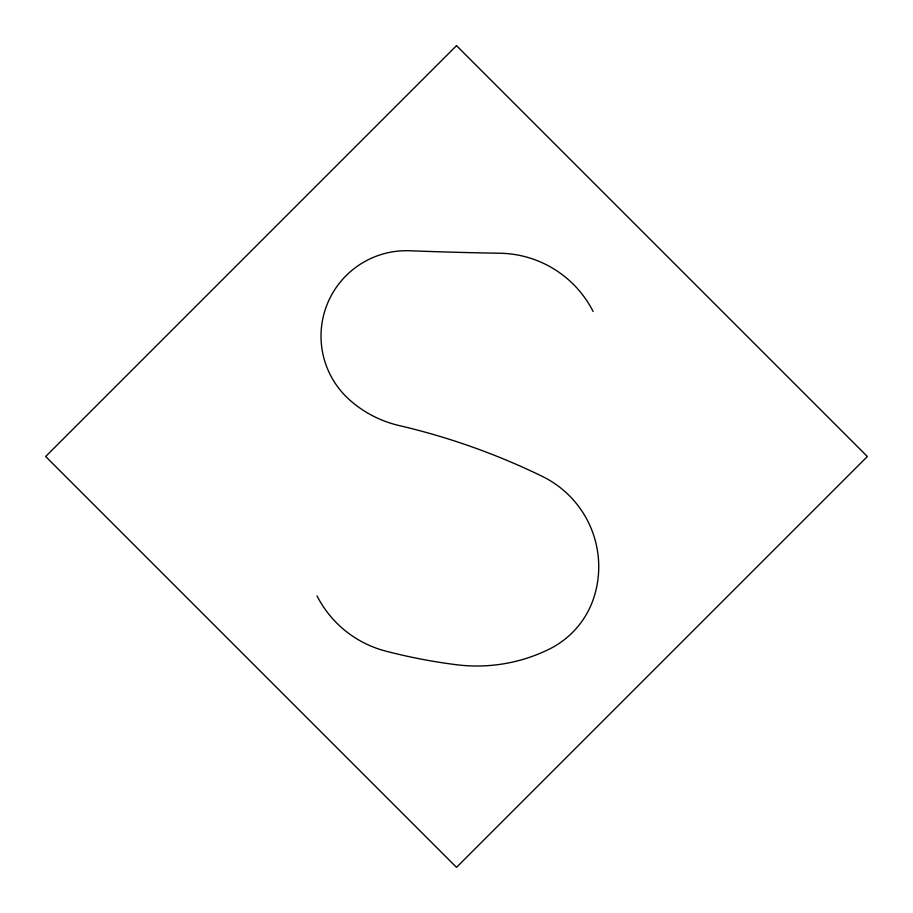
<?xml version="1.0" encoding="UTF-8"?>
<svg xmlns="http://www.w3.org/2000/svg" width="913" height="913" viewBox="0 0 913 913"><rect width="100%" height="100%" fill="white"/><g stroke="black" fill="none" stroke-linecap="round" stroke-linejoin="round"><path stroke-width="1.37" d="M317.039 595.938A107.392 107.392 0 0 0 385.628 651.083A557.307 557.307 0 0 0 456.363 664.721A163.735 163.735 0 0 0 549.112 649.223A87.808 87.808 0 0 0 594.397 595.938A100.533 100.533 0 0 0 542.208 476.335A679.306 679.306 0 0 0 398.992 425.515A112.744 112.744 0 0 1 349.827 400.111A85.445 85.445 0 0 1 409.777 250.755A4050.684 4050.684 0 0 0 499.936 253.232A106.444 106.444 0 0 1 593.108 311.493M456.5 45.65L45.65 456.5L456.5 867.35L867.35 456.5L456.5 45.65"/></g></svg>
